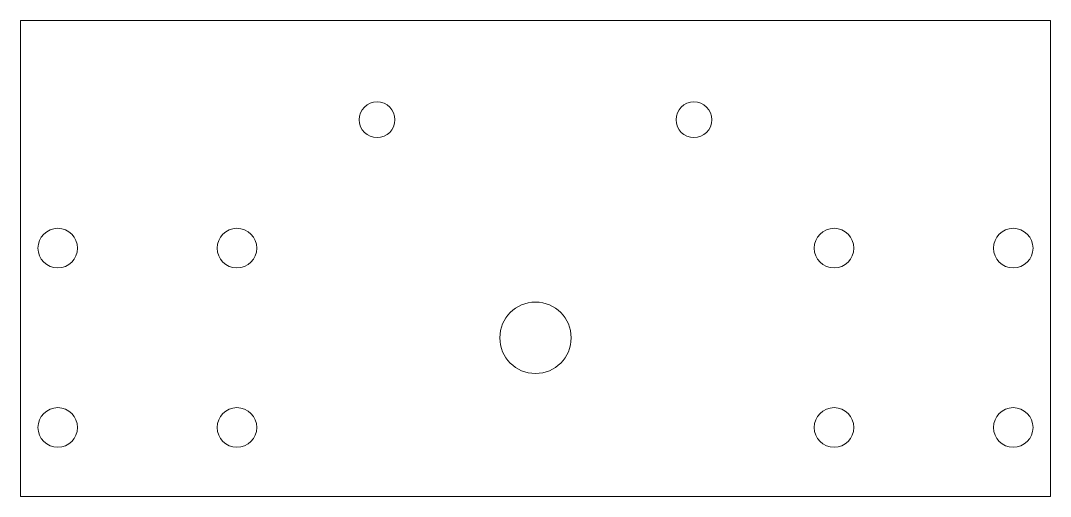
# Model space of a CAD drawing. Header units: millimetres. Extents: x 0 to 130, y 0 to 60.
import ezdxf

# ---------------------------------------------------------------- set-up
doc = ezdxf.new("R2010")
doc.units = ezdxf.units.MM

msp = doc.modelspace()

# ---------------------------------------------------------------- linework, layer by layer
at = {"color": 7, "linetype": 'Continuous', "lineweight": 15}
for p, q in [((0, 0), (0, 60)), ((0, 60), (130, 60)), ((130, 60), (130, 0)), ((130, 0), (0, 0))]:
    msp.add_line(p, q, dxfattribs=at)
for centre, radius in [((45, 47.5), 2.25), ((85, 47.5), 2.25), ((4.69, 31.31), 2.5), ((27.31, 31.31), 2.5), ((102.69, 31.31), 2.5), ((125.31, 31.31), 2.5), ((65, 20), 4.5), ((4.69, 8.69), 2.5), ((27.31, 8.69), 2.5), ((102.69, 8.69), 2.5), ((125.31, 8.69), 2.5)]:
    msp.add_circle(centre, radius, dxfattribs=at)

doc.saveas('drawing.dxf')
